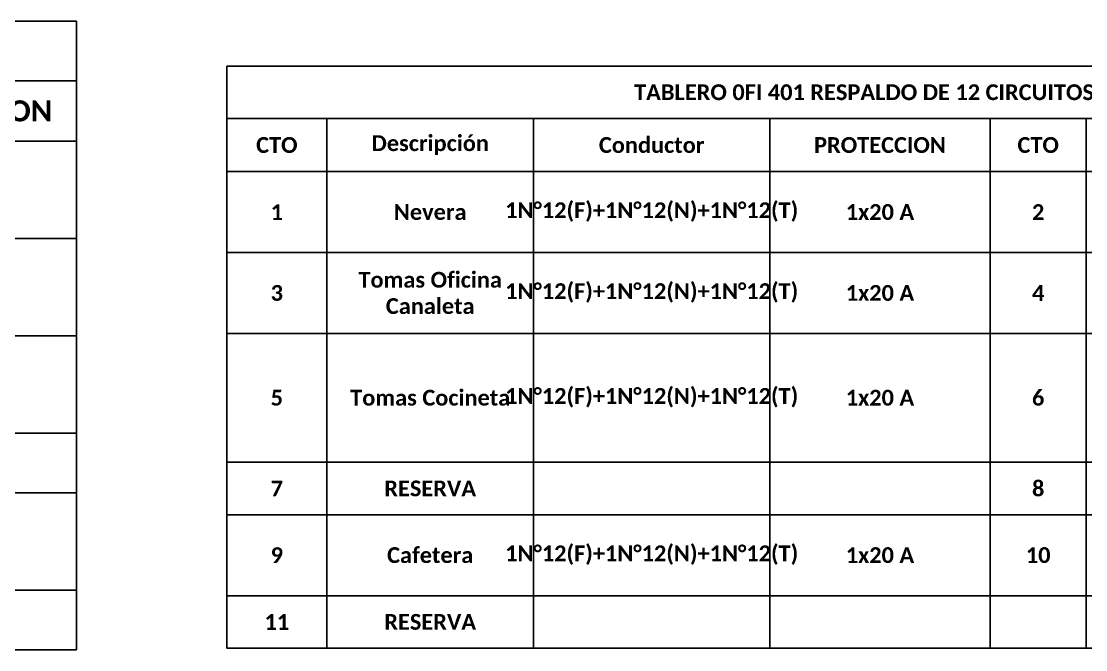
# Paper-space layout 'CUADRO DE CARGAS' of a CAD drawing. Header units: millimetres. Extents: x -541 to 452, y 214 to 916.
# Drawn here: x -178 to 0.2, y 295.2 to 400.5 of the extents above; entities that cross this region are included whole.
import ezdxf

# ---------------------------------------------------------------- set-up
doc = ezdxf.new("R2010")
doc.units = ezdxf.units.MM
doc.styles.get("Standard").update_dxf_attribs({"font": 'arial.ttf'})

# ---------------------------------------------------------------- blocks, each defined once
blk = doc.blocks.new('*T135')
at = {"linetype": 'ByBlock', "lineweight": -2, "transparency": 16777216}
for p, q in [((0, 0), (243.58, 0)), ((0, 0), (0, -97.51)), ((0, -8.81), (243.58, -8.81)), ((16.74, -8.81), (16.74, -97.51)), ((51.36, -8.81), (51.36, -97.51)), ((90.89, -8.81), (90.89, -97.51)), ((127.82, -8.81), (127.82, -97.51)), ((143.87, -8.81), (143.87, -97.51)), ((176.99, -8.81), (176.99, -97.51)), ((207.76, -8.81), (207.76, -97.51)), ((243.58, -8.81), (243.58, -97.51)), ((0, -17.68), (243.58, -17.68)), ((0, -31.23), (243.58, -31.23)), ((0, -44.78), (243.58, -44.78)), ((0, -66.34), (243.58, -66.34)), ((0, -75.15), (243.58, -75.15)), ((0, -88.7), (243.58, -88.7)), ((0, -97.51), (207.76, -97.51))]:
    blk.add_line(p, q, dxfattribs=at)
at = {"color": 0, "linetype": 'ByBlock', "lineweight": -2, "transparency": 16777216}
for p, q in [((243.58, 0), (243.58, -8.81)), ((207.76, -97.51), (243.58, -97.51))]:
    blk.add_line(p, q, dxfattribs=at)
at = {"color": 0, "transparency": 16777216, "char_height": 2.6421, "attachment_point": 5}
for s, insert, width in [('{\\fCalibri|b1|i0|c0;\\c0;TABLERO 0FI 401 RESPALDO DE 12 CIRCUITOS 3 FASES - 5 HILOS   ', (121.79, -4.4), 238.2975), ('{\\fCalibri|b1|i0|c0;\\c0;CTO', (8.37, -13.24), 11.4541), ('{\\fCalibri|b1|i0|c0;\\c0;Descripción ', (34.05, -13.24), 29.3385), ('{\\fCalibri|b1|i0|c0;\\c0;Conductor', (71.13, -13.24), 34.2454), ('{\\fCalibri|b1|i0|c0;\\c0;PROTECCION', (109.35, -13.24), 31.6421), ('{\\fCalibri|b1|i0|c0;\\c0;CTO', (135.84, -13.24), 10.7648), ('{\\fCalibri|b1|i0|c0;\\c0;Descripción ', (160.43, -13.24), 27.8382), ('{\\fCalibri|b1|i0|c0;\\c0;Conductor', (192.37, -13.24), 25.4889), ('{\\fCalibri|b1|i0|c0;\\c0;PROTECCION', (225.67, -13.24), 30.5365), ('{\\fCalibri|b1|i0|c0;\\c0;1', (8.37, -24.46), 11.4541), ('{\\fCalibri|b1|i0|c0;\\c0;Nevera', (34.05, -24.46), 29.3385), ('{\\fCalibri|b1|i0|c0;\\c0;1N°12(F)+1N°12(N)+1N°12(T)', (71.13, -24.46), 34.2454), ('{\\fCalibri|b1|i0|c0;\\c0;1x20 A', (109.35, -24.46), 31.6421), ('{\\fCalibri|b1|i0|c0;\\c0;2', (135.84, -24.46), 10.7648), ('{\\fCalibri|b1|i0|c0;\\c0;Iluminacion', (160.43, -24.46), 27.8382), ('{\\fCalibri|b1|i0|c0;\\c0;1N°12(F)+1N°12(N)+1N°12(T)', (192.37, -24.46), 25.4889), ('{\\fCalibri|b1|i0|c0;\\c0;1x20 A', (225.67, -24.46), 30.5365), ('{\\fCalibri|b1|i0|c0;\\c0;Tomas Oficina Canaleta', (34.05, -38.01), 29.3385), ('{\\fCalibri|b1|i0|c0;\\c0;Tomas Oficina Vidrera', (160.43, -38.01), 27.8382), ('{\\fCalibri|b1|i0|c0;\\c0;3', (8.37, -38.01), 11.4541), ('{\\fCalibri|b1|i0|c0;\\c0;1N°12(F)+1N°12(N)+1N°12(T)', (71.13, -38.01), 34.2454), ('{\\fCalibri|b1|i0|c0;\\c0;1x20 A', (109.35, -38.01), 31.6421), ('{\\fCalibri|b1|i0|c0;\\c0;4', (135.84, -38.01), 10.7648), ('{\\fCalibri|b1|i0|c0;\\c0;1N°12(F)+1N°12(N)+1N°12(T)', (192.37, -38.01), 25.4889), ('{\\fCalibri|b1|i0|c0;\\c0;1x20 A', (225.67, -38.01), 30.5365), ('{\\fCalibri|b1|i0|c0;\\c0;Tomas puestos de trabajo y control de acceso', (160.43, -55.56), 27.8382), ('{\\fCalibri|b1|i0|c0;\\c0;5', (8.37, -55.56), 11.4541), ('{\\fCalibri|b1|i0|c0;\\c0;Tomas Cocineta', (34.05, -55.56), 29.3385), ('{\\fCalibri|b1|i0|c0;\\c0;1N°12(F)+1N°12(N)+1N°12(T)', (71.13, -55.56), 34.2454), ('{\\fCalibri|b1|i0|c0;\\c0;1x20 A', (109.35, -55.56), 31.6421), ('{\\fCalibri|b1|i0|c0;\\c0;6', (135.84, -55.56), 10.7648), ('{\\fCalibri|b1|i0|c0;\\c0;1N°12(F)+1N°12(N)+1N°12(T)', (192.37, -55.56), 25.4889), ('{\\fCalibri|b1|i0|c0;\\c0;1x20 A', (225.67, -55.56), 30.5365), ('{\\fCalibri|b1|i0|c0;\\c0;7', (8.37, -70.75), 11.4541), ('{\\fCalibri|b1|i0|c0;\\c0;RESERVA', (34.05, -70.75), 29.3385), ('{\\fCalibri|b1|i0|c0;\\c0;8', (135.84, -70.75), 10.7648), ('{\\fCalibri|b1|i0|c0;\\c0;RESERVA', (160.43, -70.75), 27.8382), ('{\\fCalibri|b1|i0|c0;\\c0;', (71.13, -70.75), 34.2454), ('{\\fCalibri|b1|i0|c0;\\c0;', (109.35, -70.75), 31.6421), ('{\\fCalibri|b1|i0|c0;\\c0;', (192.37, -70.75), 25.4889), ('{\\fCalibri|b1|i0|c0;\\c0;', (225.67, -70.75), 30.5365), ('{\\fCalibri|b1|i0|c0;\\c0;1N°12(F)+1N°12(N)+1N°12(T)', (71.13, -81.92), 34.2454), ('{\\fCalibri|b1|i0|c0;\\c0;9', (8.37, -81.92), 11.4541), ('{\\fCalibri|b1|i0|c0;\\c0;Cafetera', (34.05, -81.92), 29.3385), ('{\\fCalibri|b1|i0|c0;\\c0;1x20 A', (109.35, -81.92), 31.6421), ('{\\fCalibri|b1|i0|c0;\\c0;10', (135.84, -81.92), 10.7648), ('{\\fCalibri|b1|i0|c0;\\c0;RESERVA', (160.43, -81.92), 27.8382), ('{\\fCalibri|b1|i0|c0;\\c0;', (192.37, -81.92), 25.4889), ('{\\fCalibri|b1|i0|c0;\\c0;', (225.67, -81.92), 30.5365), ('{\\fCalibri|b1|i0|c0;\\c0;11', (8.37, -93.1), 11.4541), ('{\\fCalibri|b1|i0|c0;\\c0;RESERVA', (34.05, -93.1), 29.3385), ('{\\fCalibri|b1|i0|c0;\\c0;RESERVA', (160.43, -93.1), 27.8382), ('{\\fCalibri|b1|i0|c0;\\c0;', (71.13, -93.1), 34.2454), ('{\\fCalibri|b1|i0|c0;\\c0;', (109.35, -93.1), 31.6421), ('{\\fCalibri|b1|i0|c0;\\c0;', (135.84, -93.1), 10.7648), ('{\\fCalibri|b1|i0|c0;\\c0;', (192.37, -93.1), 25.4889), ('{\\fCalibri|b1|i0|c0;\\c0;', (225.67, -93.1), 30.5365)]:
    blk.add_mtext(s, dxfattribs=dict(at, insert=insert, width=width))
blk = doc.blocks.new('*T138')
at = {"linetype": 'ByBlock', "lineweight": -2, "transparency": 16777216}
for p, q in [((0, 0), (338.65, 0)), ((0, 0), (0, -105.24)), ((0, -9.98), (338.65, -9.98)), ((18.22, -9.98), (18.22, -105.24)), ((83.16, -9.98), (83.16, -105.24)), ((134.43, -9.98), (134.43, -105.24)), ((170.17, -9.98), (170.17, -105.24)), ((186.7, -9.98), (186.7, -105.24)), ((244.81, -9.98), (244.81, -105.24)), ((301.05, -9.98), (301.05, -105.24)), ((338.65, -9.98), (338.65, -105.24)), ((0, -20.05), (338.65, -20.05)), ((0, -36.36), (338.65, -36.36)), ((0, -52.67), (338.65, -52.67)), ((0, -68.97), (338.65, -68.97)), ((0, -78.96), (338.65, -78.96)), ((0, -95.26), (338.65, -95.26)), ((0, -105.24), (301.05, -105.24))]:
    blk.add_line(p, q, dxfattribs=at)
at = {"color": 0, "linetype": 'ByBlock', "lineweight": -2, "transparency": 16777216}
for p, q in [((338.65, 0), (338.65, -9.98)), ((301.05, -105.24), (338.65, -105.24))]:
    blk.add_line(p, q, dxfattribs=at)
at = {"color": 0, "transparency": 16777216, "char_height": 3.5228, "attachment_point": 5}
for s, insert, width in [('{\\fCalibri|b1|i0|c0;\\c0;TABLERO P4 REGULADO DE 12 CIRCUITOS 2 FASES - 4 HILOS   ', (169.33, -4.99), 333.3661), ('{\\fCalibri|b1|i0|c0;\\c0;CTO', (9.11, -15.02), 12.9363), ('{\\fCalibri|b1|i0|c0;\\c0;Descripción ', (50.69, -15.02), 59.6562), ('{\\fCalibri|b1|i0|c0;\\c0;Conductor', (108.8, -15.02), 45.9859), ('{\\fCalibri|b1|i0|c0;\\c0;PROTECCION', (152.3, -15.02), 30.4514), ('{\\fCalibri|b1|i0|c0;\\c0;CTO', (178.44, -15.02), 11.2539), ('{\\fCalibri|b1|i0|c0;\\c0;Descripción ', (215.76, -15.02), 52.821), ('{\\fCalibri|b1|i0|c0;\\c0;Conductor', (272.93, -15.02), 50.9569), ('{\\fCalibri|b1|i0|c0;\\c0;PROTECCION', (319.85, -15.02), 32.3155), ('{\\fCalibri|b1|i0|c0;\\c0;1', (9.11, -28.21), 12.9363), ('{\\fCalibri|b1|i0|c0;\\c0;Intrucion', (50.69, -28.21), 59.6562), ('{\\fCalibri|b1|i0|c0;\\c0;1N°12(F)+1N°12(N)+1N°12(T)', (108.8, -28.21), 45.9859), ('{\\fCalibri|b1|i0|c0;\\c0;1x20 A', (152.3, -28.21), 30.4514), ('{\\fCalibri|b1|i0|c0;\\c0;2', (178.44, -28.21), 11.2539), ('{\\fCalibri|b1|i0|c0;\\c0;Monitoreo', (215.76, -28.21), 52.821), ('{\\fCalibri|b1|i0|c0;\\c0;1N°12(F)+1N°12(N)+1N°12(T)', (272.93, -28.21), 50.9569), ('{\\fCalibri|b1|i0|c0;\\c0;1x20 A', (319.85, -28.21), 32.3155), ('{\\fCalibri|b1|i0|c0;\\c0;3', (9.11, -44.51), 12.9363), ('{\\fCalibri|b1|i0|c0;\\c0;Rack', (50.69, -44.51), 59.6562), ('{\\fCalibri|b1|i0|c0;\\c0;1N°12(F)+1N°12(N)+1N°12(T)', (108.8, -44.51), 45.9859), ('{\\fCalibri|b1|i0|c0;\\c0;1x20 A', (152.3, -44.51), 30.4514), ('{\\fCalibri|b1|i0|c0;\\c0;4', (178.44, -44.51), 11.2539), ('{\\fCalibri|b1|i0|c0;\\c0;Rack', (215.76, -44.51), 52.821), ('{\\fCalibri|b1|i0|c0;\\c0;1N°12(F)+1N°12(N)+1N°12(T)', (272.93, -44.51), 50.9569), ('{\\fCalibri|b1|i0|c0;\\c0;1x20 A', (319.85, -44.51), 32.3155), ('{\\fCalibri|b1|i0|c0;\\c0;Rci', (50.69, -60.82), 59.6562), ('{\\fCalibri|b1|i0|c0;\\c0;1N°12(F)+1N°12(N)+1N°12(T)', (108.8, -60.82), 45.9859), ('{\\fCalibri|b1|i0|c0;\\c0;Seguridad', (215.76, -60.82), 52.821), ('{\\fCalibri|b1|i0|c0;\\c0;1N°12(F)+1N°12(N)+1N°12(T)', (272.93, -60.82), 50.9569), ('{\\fCalibri|b1|i0|c0;\\c0;5', (9.11, -60.82), 12.9363), ('{\\fCalibri|b1|i0|c0;\\c0;1x20 A', (152.3, -60.82), 30.4514), ('{\\fCalibri|b1|i0|c0;\\c0;6', (178.44, -60.82), 11.2539), ('{\\fCalibri|b1|i0|c0;\\c0;1x20 A', (319.85, -60.82), 32.3155), ('{\\fCalibri|b1|i0|c0;\\c0;7', (9.11, -73.96), 12.9363), ('{\\fCalibri|b1|i0|c0;\\c0;RESERVA', (50.69, -73.96), 59.6562), ('{\\fCalibri|b1|i0|c0;\\c0;8', (178.44, -73.96), 11.2539), ('{\\fCalibri|b1|i0|c0;\\c0;RESERVA', (215.76, -73.96), 52.821), ('{\\fCalibri|b1|i0|c0;\\c0;', (108.8, -73.96), 45.9859), ('{\\fCalibri|b1|i0|c0;\\c0;', (152.3, -73.96), 30.4514), ('{\\fCalibri|b1|i0|c0;\\c0;', (272.93, -73.96), 50.9569), ('{\\fCalibri|b1|i0|c0;\\c0;', (319.85, -73.96), 32.3155), ('{\\fCalibri|b1|i0|c0;\\c0;9', (9.11, -87.11), 12.9363), ('{\\fCalibri|b1|i0|c0;\\c0;Control iluminacion', (50.69, -87.11), 59.6562), ('{\\fCalibri|b1|i0|c0;\\c0;1N°12(F)+1N°12(N)+1N°12(T)', (108.8, -87.11), 45.9859), ('{\\fCalibri|b1|i0|c0;\\c0;1x20 A', (152.3, -87.11), 30.4514), ('{\\fCalibri|b1|i0|c0;\\c0;10', (178.44, -87.11), 11.2539), ('{\\fCalibri|b1|i0|c0;\\c0;RESERVA', (215.76, -87.11), 52.821), ('{\\fCalibri|b1|i0|c0;\\c0;', (272.93, -87.11), 50.9569), ('{\\fCalibri|b1|i0|c0;\\c0;', (319.85, -87.11), 32.3155), ('{\\fCalibri|b1|i0|c0;\\c0;11', (9.11, -100.25), 12.9363), ('{\\fCalibri|b1|i0|c0;\\c0;RESERVA', (50.69, -100.25), 59.6562), ('{\\fCalibri|b1|i0|c0;\\c0;12', (178.44, -100.25), 11.2539), ('{\\fCalibri|b1|i0|c0;\\c0;RESERVA', (215.76, -100.25), 52.821), ('{\\fCalibri|b1|i0|c0;\\c0;', (108.8, -100.25), 45.9859), ('{\\fCalibri|b1|i0|c0;\\c0;', (152.3, -100.25), 30.4514), ('{\\fCalibri|b1|i0|c0;\\c0;', (272.93, -100.25), 50.9569), ('{\\fCalibri|b1|i0|c0;\\c0;', (319.85, -100.25), 32.3155)]:
    blk.add_mtext(s, dxfattribs=dict(at, insert=insert, width=width))

psp = doc.layouts.new('CUADRO DE CARGAS')

# ---------------------------------------------------------------- block references
for name, p in [('*T138', (-507.44, 400.45)), ('*T135', (-143.63, 392.96))]:
    psp.add_blockref(name, p)

doc.saveas('drawing.dxf')
